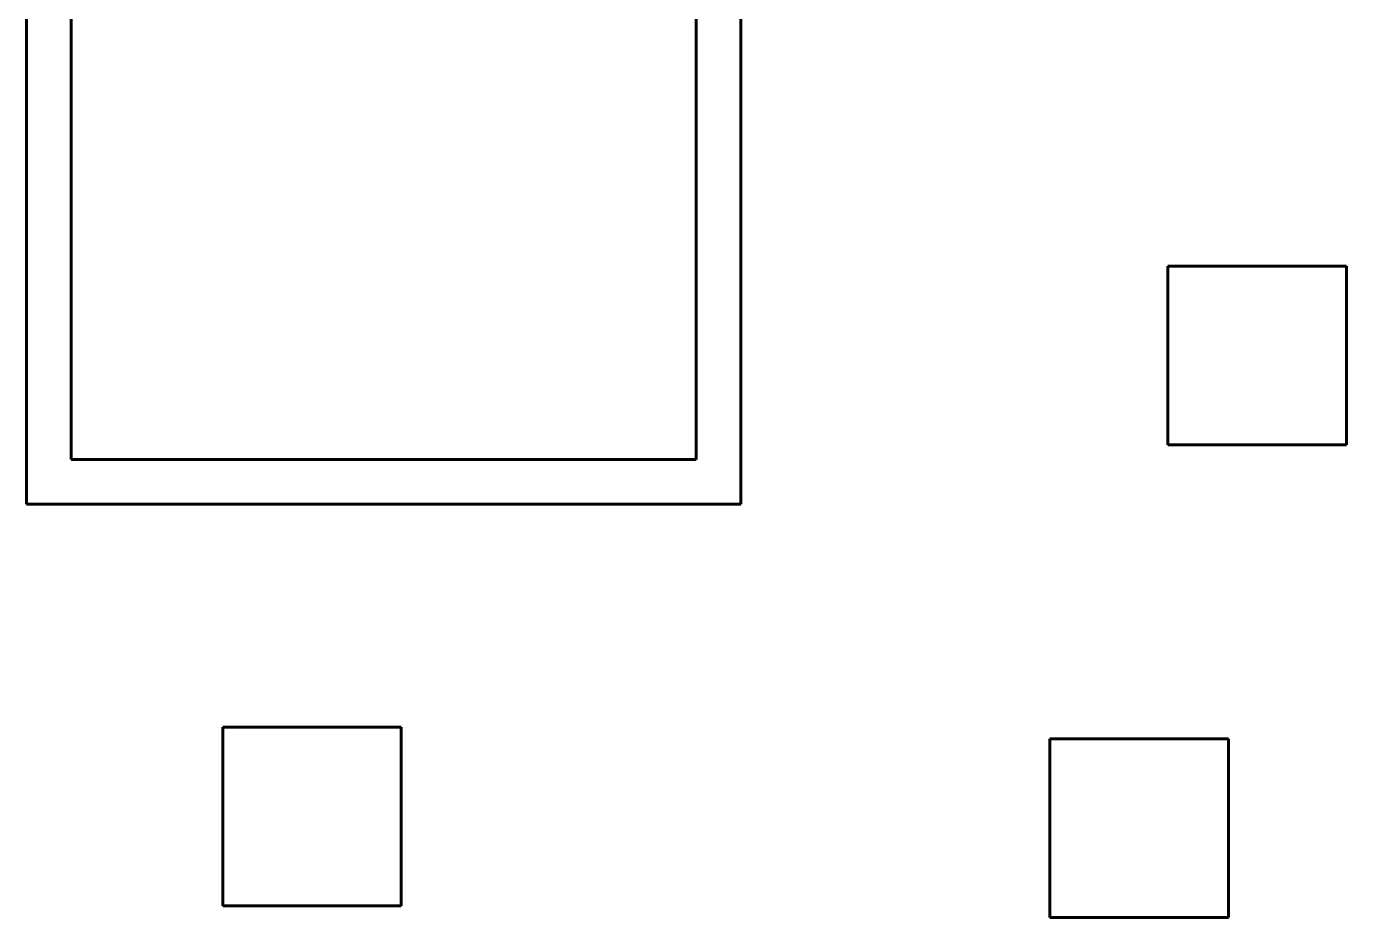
# Model space of a CAD drawing. Extents: x 0 to 297, y 0 to 292.
# Drawn here: x 161.17 to 175.95, y 93.39 to 103.37 of the extents above; entities that cross this region are included whole.
import ezdxf

# ---------------------------------------------------------------- set-up
doc = ezdxf.new("R2010")
doc.units = 0
doc.header["$MEASUREMENT"] = 0
doc.linetypes.add('K5LT_BASIC', pattern=[0])
doc.layers.add('Системный слой', color=7, linetype='Continuous')

# ---------------------------------------------------------------- blocks, each defined once
blk = doc.blocks.new('*U')
at = {"layer": 'Системный слой', "linetype": 'K5LT_BASIC', "lineweight": 60}
for p, q in [((175.951, 100.685), (173.951, 100.685)), ((173.951, 100.685), (173.951, 98.685)), ((175.951, 98.685), (175.951, 100.685)), ((173.951, 98.685), (175.951, 98.685)), ((165.368, 95.525), (163.368, 95.525)), ((163.368, 95.525), (163.368, 93.525)), ((165.368, 93.525), (165.368, 95.525)), ((174.628, 95.393), (172.628, 95.393)), ((172.628, 95.393), (172.628, 93.393)), ((174.628, 93.393), (174.628, 95.393)), ((163.368, 93.525), (165.368, 93.525)), ((172.628, 93.393), (174.628, 93.393))]:
    blk.add_line(p, q, dxfattribs=at)

msp = doc.modelspace()

# ---------------------------------------------------------------- linework, layer by layer
at = {"layer": 'Системный слой', "linetype": 'K5LT_BASIC', "lineweight": 60}
for p, q in [((161.171, 112.019), (161.171, 98.019)), ((169.171, 112.019), (169.171, 98.019)), ((169.171, 98.019), (169.171, 112.019)), ((161.671, 111.519), (161.671, 99.516)), ((168.671, 98.519), (168.671, 111.519)), ((168.671, 98.519), (168.671, 111.519)), ((161.671, 98.519), (161.671, 99.516)), ((168.671, 98.519), (161.671, 98.519)), ((161.171, 98.019), (169.171, 98.019)), ((169.171, 98.019), (161.171, 98.019))]:
    msp.add_line(p, q, dxfattribs=at)

# ---------------------------------------------------------------- block references
at = {"layer": 'Системный слой'}
msp.add_blockref('*U', (0, 0), dxfattribs=at)
msp.add_blockref('*U', (0, 0), dxfattribs=at)
msp.add_blockref('*U', (0, 0), dxfattribs=at)
msp.add_blockref('*U', (0, 0), dxfattribs=at)
msp.add_blockref('*U', (0, 0), dxfattribs=at)
msp.add_blockref('*U', (0, 0), dxfattribs=at)
msp.add_blockref('*U', (0, 0), dxfattribs=at)
msp.add_blockref('*U', (0, 0), dxfattribs=at)
msp.add_blockref('*U', (0, 0), dxfattribs=at)
msp.add_blockref('*U', (0, 0), dxfattribs=at)
msp.add_blockref('*U', (0, 0), dxfattribs=at)
msp.add_blockref('*U', (0, 0), dxfattribs=at)
msp.add_blockref('*U', (0, 0), dxfattribs=at)
msp.add_blockref('*U', (0, 0), dxfattribs=at)
msp.add_blockref('*U', (0, 0), dxfattribs=at)
msp.add_blockref('*U', (0, 0), dxfattribs=at)
msp.add_blockref('*U', (0, 0), dxfattribs=at)
msp.add_blockref('*U', (0, 0), dxfattribs=at)
msp.add_blockref('*U', (0, 0), dxfattribs=at)
msp.add_blockref('*U', (0, 0), dxfattribs=at)
msp.add_blockref('*U', (0, 0), dxfattribs=at)
msp.add_blockref('*U', (0, 0), dxfattribs=at)
msp.add_blockref('*U', (0, 0), dxfattribs=at)
msp.add_blockref('*U', (0, 0), dxfattribs=at)
msp.add_blockref('*U', (0, 0), dxfattribs=at)
msp.add_blockref('*U', (0, 0), dxfattribs=at)
msp.add_blockref('*U', (0, 0), dxfattribs=at)
msp.add_blockref('*U', (0, 0), dxfattribs=at)
msp.add_blockref('*U', (0, 0), dxfattribs=at)
msp.add_blockref('*U', (0, 0), dxfattribs=at)
msp.add_blockref('*U', (0, 0), dxfattribs=at)
msp.add_blockref('*U', (0, 0), dxfattribs=at)
msp.add_blockref('*U', (0, 0), dxfattribs=at)
msp.add_blockref('*U', (0, 0), dxfattribs=at)
msp.add_blockref('*U', (0, 0), dxfattribs=at)
msp.add_blockref('*U', (0, 0), dxfattribs=at)
msp.add_blockref('*U', (0, 0), dxfattribs=at)
msp.add_blockref('*U', (0, 0), dxfattribs=at)
msp.add_blockref('*U', (0, 0), dxfattribs=at)
msp.add_blockref('*U', (0, 0), dxfattribs=at)
msp.add_blockref('*U', (0, 0), dxfattribs=at)
msp.add_blockref('*U', (0, 0), dxfattribs=at)
msp.add_blockref('*U', (0, 0), dxfattribs=at)
msp.add_blockref('*U', (0, 0), dxfattribs=at)
msp.add_blockref('*U', (0, 0), dxfattribs=at)
msp.add_blockref('*U', (0, 0), dxfattribs=at)
msp.add_blockref('*U', (0, 0), dxfattribs=at)
msp.add_blockref('*U', (0, 0), dxfattribs=at)
msp.add_blockref('*U', (0, 0), dxfattribs=at)
msp.add_blockref('*U', (0, 0), dxfattribs=at)
msp.add_blockref('*U', (0, 0), dxfattribs=at)
msp.add_blockref('*U', (0, 0), dxfattribs=at)
msp.add_blockref('*U', (0, 0), dxfattribs=at)
msp.add_blockref('*U', (0, 0), dxfattribs=at)
msp.add_blockref('*U', (0, 0), dxfattribs=at)
msp.add_blockref('*U', (0, 0), dxfattribs=at)
msp.add_blockref('*U', (0, 0), dxfattribs=at)
msp.add_blockref('*U', (0, 0), dxfattribs=at)
msp.add_blockref('*U', (0, 0), dxfattribs=at)
msp.add_blockref('*U', (0, 0), dxfattribs=at)
msp.add_blockref('*U', (0, 0), dxfattribs=at)
msp.add_blockref('*U', (0, 0), dxfattribs=at)
msp.add_blockref('*U', (0, 0), dxfattribs=at)
msp.add_blockref('*U', (0, 0), dxfattribs=at)
msp.add_blockref('*U', (0, 0), dxfattribs=at)
msp.add_blockref('*U', (0, 0), dxfattribs=at)
msp.add_blockref('*U', (0, 0), dxfattribs=at)
msp.add_blockref('*U', (0, 0), dxfattribs=at)
msp.add_blockref('*U', (0, 0), dxfattribs=at)
msp.add_blockref('*U', (0, 0), dxfattribs=at)
msp.add_blockref('*U', (0, 0), dxfattribs=at)
msp.add_blockref('*U', (0, 0), dxfattribs=at)
msp.add_blockref('*U', (0, 0), dxfattribs=at)
msp.add_blockref('*U', (0, 0), dxfattribs=at)
msp.add_blockref('*U', (0, 0), dxfattribs=at)
msp.add_blockref('*U', (0, 0), dxfattribs=at)
msp.add_blockref('*U', (0, 0), dxfattribs=at)
msp.add_blockref('*U', (0, 0), dxfattribs=at)
msp.add_blockref('*U', (0, 0), dxfattribs=at)
msp.add_blockref('*U', (0, 0), dxfattribs=at)
msp.add_blockref('*U', (0, 0), dxfattribs=at)
msp.add_blockref('*U', (0, 0), dxfattribs=at)
msp.add_blockref('*U', (0, 0), dxfattribs=at)
msp.add_blockref('*U', (0, 0), dxfattribs=at)
msp.add_blockref('*U', (0, 0), dxfattribs=at)
msp.add_blockref('*U', (0, 0), dxfattribs=at)
msp.add_blockref('*U', (0, 0), dxfattribs=at)
msp.add_blockref('*U', (0, 0), dxfattribs=at)
msp.add_blockref('*U', (0, 0), dxfattribs=at)
msp.add_blockref('*U', (0, 0), dxfattribs=at)
msp.add_blockref('*U', (0, 0), dxfattribs=at)
msp.add_blockref('*U', (0, 0), dxfattribs=at)
msp.add_blockref('*U', (0, 0), dxfattribs=at)
msp.add_blockref('*U', (0, 0), dxfattribs=at)
msp.add_blockref('*U', (0, 0), dxfattribs=at)
msp.add_blockref('*U', (0, 0), dxfattribs=at)
msp.add_blockref('*U', (0, 0), dxfattribs=at)
msp.add_blockref('*U', (0, 0), dxfattribs=at)
msp.add_blockref('*U', (0, 0), dxfattribs=at)
msp.add_blockref('*U', (0, 0), dxfattribs=at)
msp.add_blockref('*U', (0, 0), dxfattribs=at)
msp.add_blockref('*U', (0, 0), dxfattribs=at)
msp.add_blockref('*U', (0, 0), dxfattribs=at)
msp.add_blockref('*U', (0, 0), dxfattribs=at)
msp.add_blockref('*U', (0, 0), dxfattribs=at)
msp.add_blockref('*U', (0, 0), dxfattribs=at)
msp.add_blockref('*U', (0, 0), dxfattribs=at)
msp.add_blockref('*U', (0, 0), dxfattribs=at)
msp.add_blockref('*U', (0, 0), dxfattribs=at)
msp.add_blockref('*U', (0, 0), dxfattribs=at)
msp.add_blockref('*U', (0, 0), dxfattribs=at)
msp.add_blockref('*U', (0, 0), dxfattribs=at)
msp.add_blockref('*U', (0, 0), dxfattribs=at)
msp.add_blockref('*U', (0, 0), dxfattribs=at)
msp.add_blockref('*U', (0, 0), dxfattribs=at)
msp.add_blockref('*U', (0, 0), dxfattribs=at)
msp.add_blockref('*U', (0, 0), dxfattribs=at)
msp.add_blockref('*U', (0, 0), dxfattribs=at)
msp.add_blockref('*U', (0, 0), dxfattribs=at)
msp.add_blockref('*U', (0, 0), dxfattribs=at)
msp.add_blockref('*U', (0, 0), dxfattribs=at)
msp.add_blockref('*U', (0, 0), dxfattribs=at)
msp.add_blockref('*U', (0, 0), dxfattribs=at)
msp.add_blockref('*U', (0, 0), dxfattribs=at)
msp.add_blockref('*U', (0, 0), dxfattribs=at)
msp.add_blockref('*U', (0, 0), dxfattribs=at)
msp.add_blockref('*U', (0, 0), dxfattribs=at)
msp.add_blockref('*U', (0, 0), dxfattribs=at)
msp.add_blockref('*U', (0, 0), dxfattribs=at)
msp.add_blockref('*U', (0, 0), dxfattribs=at)
msp.add_blockref('*U', (0, 0), dxfattribs=at)
msp.add_blockref('*U', (0, 0), dxfattribs=at)
msp.add_blockref('*U', (0, 0), dxfattribs=at)
msp.add_blockref('*U', (0, 0), dxfattribs=at)
msp.add_blockref('*U', (0, 0), dxfattribs=at)
msp.add_blockref('*U', (0, 0), dxfattribs=at)
msp.add_blockref('*U', (0, 0), dxfattribs=at)
msp.add_blockref('*U', (0, 0), dxfattribs=at)
msp.add_blockref('*U', (0, 0), dxfattribs=at)
msp.add_blockref('*U', (0, 0), dxfattribs=at)
msp.add_blockref('*U', (0, 0), dxfattribs=at)
msp.add_blockref('*U', (0, 0), dxfattribs=at)
msp.add_blockref('*U', (0, 0), dxfattribs=at)
msp.add_blockref('*U', (0, 0), dxfattribs=at)
msp.add_blockref('*U', (0, 0), dxfattribs=at)
msp.add_blockref('*U', (0, 0), dxfattribs=at)
msp.add_blockref('*U', (0, 0), dxfattribs=at)
msp.add_blockref('*U', (0, 0), dxfattribs=at)
msp.add_blockref('*U', (0, 0), dxfattribs=at)
msp.add_blockref('*U', (0, 0), dxfattribs=at)
msp.add_blockref('*U', (0, 0), dxfattribs=at)
msp.add_blockref('*U', (0, 0), dxfattribs=at)
msp.add_blockref('*U', (0, 0), dxfattribs=at)
msp.add_blockref('*U', (0, 0), dxfattribs=at)
msp.add_blockref('*U', (0, 0), dxfattribs=at)
msp.add_blockref('*U', (0, 0), dxfattribs=at)
msp.add_blockref('*U', (0, 0), dxfattribs=at)
msp.add_blockref('*U', (0, 0), dxfattribs=at)
msp.add_blockref('*U', (0, 0), dxfattribs=at)
msp.add_blockref('*U', (0, 0), dxfattribs=at)
msp.add_blockref('*U', (0, 0), dxfattribs=at)
msp.add_blockref('*U', (0, 0), dxfattribs=at)
msp.add_blockref('*U', (0, 0), dxfattribs=at)
msp.add_blockref('*U', (0, 0), dxfattribs=at)
msp.add_blockref('*U', (0, 0), dxfattribs=at)
msp.add_blockref('*U', (0, 0), dxfattribs=at)
msp.add_blockref('*U', (0, 0), dxfattribs=at)
msp.add_blockref('*U', (0, 0), dxfattribs=at)
msp.add_blockref('*U', (0, 0), dxfattribs=at)
msp.add_blockref('*U', (0, 0), dxfattribs=at)
msp.add_blockref('*U', (0, 0), dxfattribs=at)
msp.add_blockref('*U', (0, 0), dxfattribs=at)
msp.add_blockref('*U', (0, 0), dxfattribs=at)
msp.add_blockref('*U', (0, 0), dxfattribs=at)
msp.add_blockref('*U', (0, 0), dxfattribs=at)
msp.add_blockref('*U', (0, 0), dxfattribs=at)
msp.add_blockref('*U', (0, 0), dxfattribs=at)
msp.add_blockref('*U', (0, 0), dxfattribs=at)
msp.add_blockref('*U', (0, 0), dxfattribs=at)
msp.add_blockref('*U', (0, 0), dxfattribs=at)
msp.add_blockref('*U', (0, 0), dxfattribs=at)
msp.add_blockref('*U', (0, 0), dxfattribs=at)
msp.add_blockref('*U', (0, 0), dxfattribs=at)
msp.add_blockref('*U', (0, 0), dxfattribs=at)
msp.add_blockref('*U', (0, 0), dxfattribs=at)
msp.add_blockref('*U', (0, 0), dxfattribs=at)
msp.add_blockref('*U', (0, 0), dxfattribs=at)
msp.add_blockref('*U', (0, 0), dxfattribs=at)
msp.add_blockref('*U', (0, 0), dxfattribs=at)
msp.add_blockref('*U', (0, 0), dxfattribs=at)
msp.add_blockref('*U', (0, 0), dxfattribs=at)
msp.add_blockref('*U', (0, 0), dxfattribs=at)
msp.add_blockref('*U', (0, 0), dxfattribs=at)
msp.add_blockref('*U', (0, 0), dxfattribs=at)
msp.add_blockref('*U', (0, 0), dxfattribs=at)
msp.add_blockref('*U', (0, 0), dxfattribs=at)
msp.add_blockref('*U', (0, 0), dxfattribs=at)
msp.add_blockref('*U', (0, 0), dxfattribs=at)
msp.add_blockref('*U', (0, 0), dxfattribs=at)
msp.add_blockref('*U', (0, 0), dxfattribs=at)
msp.add_blockref('*U', (0, 0), dxfattribs=at)
msp.add_blockref('*U', (0, 0), dxfattribs=at)
msp.add_blockref('*U', (0, 0), dxfattribs=at)
msp.add_blockref('*U', (0, 0), dxfattribs=at)
msp.add_blockref('*U', (0, 0), dxfattribs=at)
msp.add_blockref('*U', (0, 0), dxfattribs=at)
msp.add_blockref('*U', (0, 0), dxfattribs=at)
msp.add_blockref('*U', (0, 0), dxfattribs=at)
msp.add_blockref('*U', (0, 0), dxfattribs=at)
msp.add_blockref('*U', (0, 0), dxfattribs=at)
msp.add_blockref('*U', (0, 0), dxfattribs=at)
msp.add_blockref('*U', (0, 0), dxfattribs=at)
msp.add_blockref('*U', (0, 0), dxfattribs=at)
msp.add_blockref('*U', (0, 0), dxfattribs=at)
msp.add_blockref('*U', (0, 0), dxfattribs=at)
msp.add_blockref('*U', (0, 0), dxfattribs=at)
msp.add_blockref('*U', (0, 0), dxfattribs=at)
msp.add_blockref('*U', (0, 0), dxfattribs=at)
msp.add_blockref('*U', (0, 0), dxfattribs=at)
msp.add_blockref('*U', (0, 0), dxfattribs=at)
msp.add_blockref('*U', (0, 0), dxfattribs=at)
msp.add_blockref('*U', (0, 0), dxfattribs=at)
msp.add_blockref('*U', (0, 0), dxfattribs=at)
msp.add_blockref('*U', (0, 0), dxfattribs=at)
msp.add_blockref('*U', (0, 0), dxfattribs=at)
msp.add_blockref('*U', (0, 0), dxfattribs=at)
msp.add_blockref('*U', (0, 0), dxfattribs=at)
msp.add_blockref('*U', (0, 0), dxfattribs=at)
msp.add_blockref('*U', (0, 0), dxfattribs=at)
msp.add_blockref('*U', (0, 0), dxfattribs=at)
msp.add_blockref('*U', (0, 0), dxfattribs=at)
msp.add_blockref('*U', (0, 0), dxfattribs=at)
msp.add_blockref('*U', (0, 0), dxfattribs=at)
msp.add_blockref('*U', (0, 0), dxfattribs=at)
msp.add_blockref('*U', (0, 0), dxfattribs=at)
msp.add_blockref('*U', (0, 0), dxfattribs=at)
msp.add_blockref('*U', (0, 0), dxfattribs=at)
msp.add_blockref('*U', (0, 0), dxfattribs=at)
msp.add_blockref('*U', (0, 0), dxfattribs=at)
msp.add_blockref('*U', (0, 0), dxfattribs=at)
msp.add_blockref('*U', (0, 0), dxfattribs=at)
msp.add_blockref('*U', (0, 0), dxfattribs=at)
msp.add_blockref('*U', (0, 0), dxfattribs=at)
msp.add_blockref('*U', (0, 0), dxfattribs=at)
msp.add_blockref('*U', (0, 0), dxfattribs=at)
msp.add_blockref('*U', (0, 0), dxfattribs=at)
msp.add_blockref('*U', (0, 0), dxfattribs=at)
msp.add_blockref('*U', (0, 0), dxfattribs=at)
msp.add_blockref('*U', (0, 0), dxfattribs=at)
msp.add_blockref('*U', (0, 0), dxfattribs=at)
msp.add_blockref('*U', (0, 0), dxfattribs=at)
msp.add_blockref('*U', (0, 0), dxfattribs=at)
msp.add_blockref('*U', (0, 0), dxfattribs=at)
msp.add_blockref('*U', (0, 0), dxfattribs=at)
msp.add_blockref('*U', (0, 0), dxfattribs=at)
msp.add_blockref('*U', (0, 0), dxfattribs=at)
msp.add_blockref('*U', (0, 0), dxfattribs=at)
msp.add_blockref('*U', (0, 0), dxfattribs=at)
msp.add_blockref('*U', (0, 0), dxfattribs=at)
msp.add_blockref('*U', (0, 0), dxfattribs=at)
msp.add_blockref('*U', (0, 0), dxfattribs=at)
msp.add_blockref('*U', (0, 0), dxfattribs=at)
msp.add_blockref('*U', (0, 0), dxfattribs=at)
msp.add_blockref('*U', (0, 0), dxfattribs=at)
msp.add_blockref('*U', (0, 0), dxfattribs=at)
msp.add_blockref('*U', (0, 0), dxfattribs=at)
msp.add_blockref('*U', (0, 0), dxfattribs=at)
msp.add_blockref('*U', (0, 0), dxfattribs=at)
msp.add_blockref('*U', (0, 0), dxfattribs=at)
msp.add_blockref('*U', (0, 0), dxfattribs=at)
msp.add_blockref('*U', (0, 0), dxfattribs=at)
msp.add_blockref('*U', (0, 0), dxfattribs=at)
msp.add_blockref('*U', (0, 0), dxfattribs=at)
msp.add_blockref('*U', (0, 0), dxfattribs=at)
msp.add_blockref('*U', (0, 0), dxfattribs=at)
msp.add_blockref('*U', (0, 0), dxfattribs=at)
msp.add_blockref('*U', (0, 0), dxfattribs=at)
msp.add_blockref('*U', (0, 0), dxfattribs=at)
msp.add_blockref('*U', (0, 0), dxfattribs=at)
msp.add_blockref('*U', (0, 0), dxfattribs=at)
msp.add_blockref('*U', (0, 0), dxfattribs=at)
msp.add_blockref('*U', (0, 0), dxfattribs=at)
msp.add_blockref('*U', (0, 0), dxfattribs=at)
msp.add_blockref('*U', (0, 0), dxfattribs=at)
msp.add_blockref('*U', (0, 0), dxfattribs=at)
msp.add_blockref('*U', (0, 0), dxfattribs=at)
msp.add_blockref('*U', (0, 0), dxfattribs=at)
msp.add_blockref('*U', (0, 0), dxfattribs=at)
msp.add_blockref('*U', (0, 0), dxfattribs=at)
msp.add_blockref('*U', (0, 0), dxfattribs=at)
msp.add_blockref('*U', (0, 0), dxfattribs=at)
msp.add_blockref('*U', (0, 0), dxfattribs=at)
msp.add_blockref('*U', (0, 0), dxfattribs=at)
msp.add_blockref('*U', (0, 0), dxfattribs=at)
msp.add_blockref('*U', (0, 0), dxfattribs=at)
msp.add_blockref('*U', (0, 0), dxfattribs=at)
msp.add_blockref('*U', (0, 0), dxfattribs=at)
msp.add_blockref('*U', (0, 0), dxfattribs=at)
msp.add_blockref('*U', (0, 0), dxfattribs=at)
msp.add_blockref('*U', (0, 0), dxfattribs=at)
msp.add_blockref('*U', (0, 0), dxfattribs=at)
msp.add_blockref('*U', (0, 0), dxfattribs=at)
msp.add_blockref('*U', (0, 0), dxfattribs=at)
msp.add_blockref('*U', (0, 0), dxfattribs=at)
msp.add_blockref('*U', (0, 0), dxfattribs=at)
msp.add_blockref('*U', (0, 0), dxfattribs=at)
msp.add_blockref('*U', (0, 0), dxfattribs=at)
msp.add_blockref('*U', (0, 0), dxfattribs=at)
msp.add_blockref('*U', (0, 0), dxfattribs=at)
msp.add_blockref('*U', (0, 0), dxfattribs=at)
msp.add_blockref('*U', (0, 0), dxfattribs=at)
msp.add_blockref('*U', (0, 0), dxfattribs=at)
msp.add_blockref('*U', (0, 0), dxfattribs=at)
msp.add_blockref('*U', (0, 0), dxfattribs=at)
msp.add_blockref('*U', (0, 0), dxfattribs=at)
msp.add_blockref('*U', (0, 0), dxfattribs=at)
msp.add_blockref('*U', (0, 0), dxfattribs=at)
msp.add_blockref('*U', (0, 0), dxfattribs=at)
msp.add_blockref('*U', (0, 0), dxfattribs=at)
msp.add_blockref('*U', (0, 0), dxfattribs=at)
msp.add_blockref('*U', (0, 0), dxfattribs=at)
msp.add_blockref('*U', (0, 0), dxfattribs=at)
msp.add_blockref('*U', (0, 0), dxfattribs=at)
msp.add_blockref('*U', (0, 0), dxfattribs=at)
msp.add_blockref('*U', (0, 0), dxfattribs=at)
msp.add_blockref('*U', (0, 0), dxfattribs=at)
msp.add_blockref('*U', (0, 0), dxfattribs=at)
msp.add_blockref('*U', (0, 0), dxfattribs=at)
msp.add_blockref('*U', (0, 0), dxfattribs=at)
msp.add_blockref('*U', (0, 0), dxfattribs=at)
msp.add_blockref('*U', (0, 0), dxfattribs=at)
msp.add_blockref('*U', (0, 0), dxfattribs=at)
msp.add_blockref('*U', (0, 0), dxfattribs=at)
msp.add_blockref('*U', (0, 0), dxfattribs=at)
msp.add_blockref('*U', (0, 0), dxfattribs=at)
msp.add_blockref('*U', (0, 0), dxfattribs=at)
msp.add_blockref('*U', (0, 0), dxfattribs=at)
msp.add_blockref('*U', (0, 0), dxfattribs=at)
msp.add_blockref('*U', (0, 0), dxfattribs=at)
msp.add_blockref('*U', (0, 0), dxfattribs=at)
msp.add_blockref('*U', (0, 0), dxfattribs=at)
msp.add_blockref('*U', (0, 0), dxfattribs=at)
msp.add_blockref('*U', (0, 0), dxfattribs=at)
msp.add_blockref('*U', (0, 0), dxfattribs=at)
msp.add_blockref('*U', (0, 0), dxfattribs=at)
msp.add_blockref('*U', (0, 0), dxfattribs=at)
msp.add_blockref('*U', (0, 0), dxfattribs=at)
msp.add_blockref('*U', (0, 0), dxfattribs=at)
msp.add_blockref('*U', (0, 0), dxfattribs=at)
msp.add_blockref('*U', (0, 0), dxfattribs=at)
msp.add_blockref('*U', (0, 0), dxfattribs=at)
msp.add_blockref('*U', (0, 0), dxfattribs=at)
msp.add_blockref('*U', (0, 0), dxfattribs=at)
msp.add_blockref('*U', (0, 0), dxfattribs=at)
msp.add_blockref('*U', (0, 0), dxfattribs=at)
msp.add_blockref('*U', (0, 0), dxfattribs=at)
msp.add_blockref('*U', (0, 0), dxfattribs=at)
msp.add_blockref('*U', (0, 0), dxfattribs=at)
msp.add_blockref('*U', (0, 0), dxfattribs=at)
msp.add_blockref('*U', (0, 0), dxfattribs=at)
msp.add_blockref('*U', (0, 0), dxfattribs=at)
msp.add_blockref('*U', (0, 0), dxfattribs=at)
msp.add_blockref('*U', (0, 0), dxfattribs=at)
msp.add_blockref('*U', (0, 0), dxfattribs=at)

doc.saveas('drawing.dxf')
